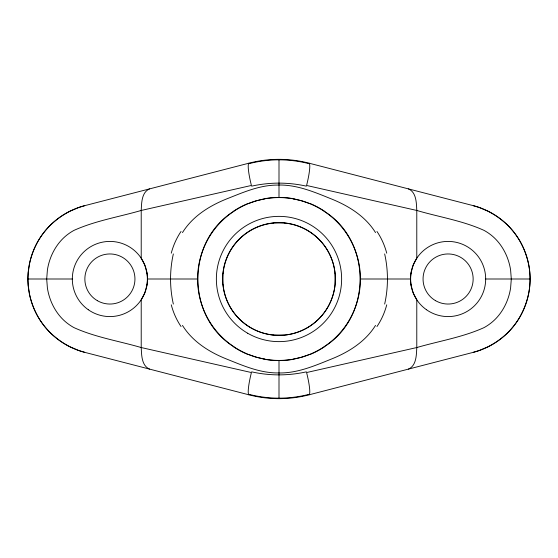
<?xml version="1.0" encoding="UTF-8"?>
<svg xmlns="http://www.w3.org/2000/svg" width="558" height="558" viewBox="0 0 558 558"><rect width="100%" height="100%" fill="white"/><g stroke="black" fill="none" stroke-linecap="round" stroke-linejoin="round"><path stroke-width="0.84" d="M233.802 346.72C185.974 317.111 185.974 240.889 233.802 211.28M324.198 211.28C372.026 240.889 372.026 317.111 324.198 346.72M27.9 279L28.172 272.848L29.56 263.606A79.424 79.424 0 0 1 35.642 245.82C40.099 236.48 46.565 228.131 54.489 221.477A79.424 79.424 0 0 1 70.189 211.14L78.783 207.478L84.677 205.672L249.035 163.159A119.649 119.649 0 0 1 308.965 163.159L473.324 205.672L479.217 207.478L487.811 211.14A79.424 79.424 0 0 1 503.511 221.484C511.435 228.131 517.901 236.48 522.358 245.82A79.424 79.424 0 0 1 528.433 263.606C530.63 273.72 530.63 284.28 528.44 294.394A79.424 79.424 0 0 1 522.358 312.18C517.901 321.52 511.435 329.869 503.511 336.523A79.424 79.424 0 0 1 487.811 346.86L479.217 350.522L473.324 352.328L308.965 394.841A119.649 119.649 0 0 1 249.035 394.841L84.677 352.328L78.783 350.522L70.189 346.86A79.424 79.424 0 0 1 54.489 336.516C46.565 329.869 40.099 321.52 35.642 312.18A79.424 79.424 0 0 1 29.567 294.394L28.172 285.152L27.9 279L72.324 279M222.928 273.239L222.928 284.761M147.019 284.845L144.822 292.866L141.216 299.772L141.216 347.543C141.599 354.965 141.523 365.664 149.537 369.103M410.981 273.155L413.178 265.134L416.784 258.228L416.784 210.457C416.401 203.035 416.477 192.336 408.463 188.897M173.343 253.932C169.632 270.33 169.632 287.67 173.343 304.068M384.657 304.068C388.368 287.67 388.368 270.33 384.657 253.932M182.466 232.623C192.81 215.869 210.317 205.267 228.271 198.278C243.888 192.078 259.805 185.186 276.921 185.082C295.454 184.252 312.905 191.436 329.729 198.278C347.683 205.267 365.19 215.869 375.534 232.623M375.534 325.377C365.392 341.789 348.352 352.349 330.768 359.296C313.917 366.125 296.528 373.525 277.961 372.939C259.721 373.03 242.786 365.518 226.185 358.864C208.978 351.959 192.405 341.447 182.466 325.377M248.415 203.544L256.024 200.894L264.68 198.85M309.585 354.456L301.976 357.106L293.32 359.15M149.537 188.897C141.523 192.336 141.599 203.035 141.216 210.457L141.216 258.228L144.822 265.134L147.019 273.155M408.463 369.103C416.477 365.664 416.401 354.965 416.784 347.543L416.784 299.772L413.178 292.866L410.981 284.845M273.239 222.928L284.761 222.928M147.479 279L197.581 279M360.419 279A81.419 81.419 0 0 0 238.294 208.49A81.419 81.419 0 0 0 238.294 349.51A81.419 81.419 0 0 0 360.419 279L410.521 279M485.676 279L530.1 279M273.239 335.072L284.761 335.072A56.274 56.274 0 0 0 335.044 284.761L335.072 273.239M293.32 198.85L301.976 200.894L309.585 203.544M264.68 359.15L256.024 357.106L248.415 354.456M279 159.351L279 197.581M279 360.419L279 398.649M306.363 371.851A105.392 87.341 0 0 1 279 374.878A105.392 87.341 0 0 1 251.637 371.851M308.965 394.841A23.031 3.285 75.5 0 0 306.586 372.542L416.784 347.543C439.174 341.022 462.673 337.29 484.002 327.63A49.139 49.139 0 0 0 489.303 324.289C497.743 318.283 503.923 309.481 507.522 299.834A60.41 60.41 0 0 0 510.591 288.109L511.309 279L510.591 269.891A60.41 60.41 0 0 0 507.522 258.166C503.923 248.519 497.743 239.717 489.31 233.711A49.139 49.139 0 0 0 484.002 230.37C462.673 220.696 439.153 217.034 416.784 210.457L306.586 185.458A23.031 3.285 -75.5 0 0 308.965 163.159M411.093 284.81A26.944 19.063 89.9 0 1 410.639 279A26.944 19.063 -89.9 0 1 411.093 273.19M306.363 186.149A105.392 87.341 0 0 0 279 183.122A105.392 87.341 0 0 0 251.637 186.149M249.035 394.841A23.031 3.285 -75.5 0 1 251.414 372.542L141.216 347.543C118.826 341.022 95.327 337.29 73.998 327.63A49.139 49.139 0 0 1 68.697 324.289C60.257 318.283 54.077 309.481 50.478 299.834A60.41 60.41 0 0 1 47.409 288.109L46.691 279L47.409 269.891A60.41 60.41 0 0 1 50.478 258.166C54.077 248.519 60.257 239.717 68.69 233.711A49.139 49.139 0 0 1 73.998 230.37C95.341 220.738 118.819 216.964 141.216 210.457L251.414 185.458A23.031 3.285 75.5 0 1 249.035 163.159M146.907 284.81A26.944 19.063 -89.9 0 0 147.361 279A26.944 19.063 89.9 0 0 146.907 273.19M248.359 354.637A70.817 61.15 35.3 0 1 233.69 346.888M293.348 359.31A75.853 70.545 0.2 0 1 264.101 359.212M181.05 326.563A71.347 64.407 -79.8 0 1 171.257 304.808M233.69 211.112A70.817 61.15 -35.3 0 1 248.359 203.363M264.652 198.69A75.853 70.545 0.2 0 1 293.899 198.787M171.257 253.192A71.347 64.407 79.8 0 1 181.05 231.437M324.31 346.888A70.817 61.15 -35.3 0 1 309.641 354.637M386.743 304.808A71.347 64.407 79.8 0 1 376.95 326.563M309.641 203.363A70.817 61.15 35.3 0 1 324.31 211.112M376.95 231.437A71.347 64.407 -79.8 0 1 386.743 253.192M308.818 163.62A109.249 98.557 0 0 0 279 159.839A109.249 98.557 0 0 0 249.182 163.62M308.818 394.38A109.249 98.557 0 0 1 279 398.161A109.249 98.557 0 0 1 249.182 394.38M84.677 352.328A75.742 75.742 0 0 1 84.677 205.672M473.324 205.672A75.742 75.742 0 0 1 473.324 352.328M273.357 335.044A56.274 56.274 0 0 1 223.074 284.761M223.074 273.357A56.274 56.274 0 0 1 273.357 223.074M284.761 223.074A56.274 56.274 0 0 1 335.044 273.357M426.458 309.725A37.574 37.574 0 0 0 485.523 282.376A37.574 37.574 0 0 0 432.31 244.899A37.574 37.574 0 0 0 426.458 309.725M88.269 309.725A37.574 37.574 0 0 0 147.326 282.376A37.574 37.574 0 0 0 94.114 244.899A37.574 37.574 0 0 0 88.269 309.725M246.545 325.084A56.365 56.365 0 0 0 335.135 284.064A56.365 56.365 0 0 0 255.32 227.852A56.365 56.365 0 0 0 246.545 325.084M247.682 333.238A62.629 62.629 0 0 0 341.629 279A62.629 62.629 0 0 0 247.682 224.762A62.629 62.629 0 0 0 247.682 333.238M435.575 300.692A25.054 25.054 0 0 0 473.149 279A25.054 25.054 0 0 0 435.575 257.308A25.054 25.054 0 0 0 435.575 300.692M97.378 300.692A25.054 25.054 0 0 0 134.952 279A25.054 25.054 0 0 0 97.378 257.308A25.054 25.054 0 0 0 97.378 300.692"/></g></svg>
